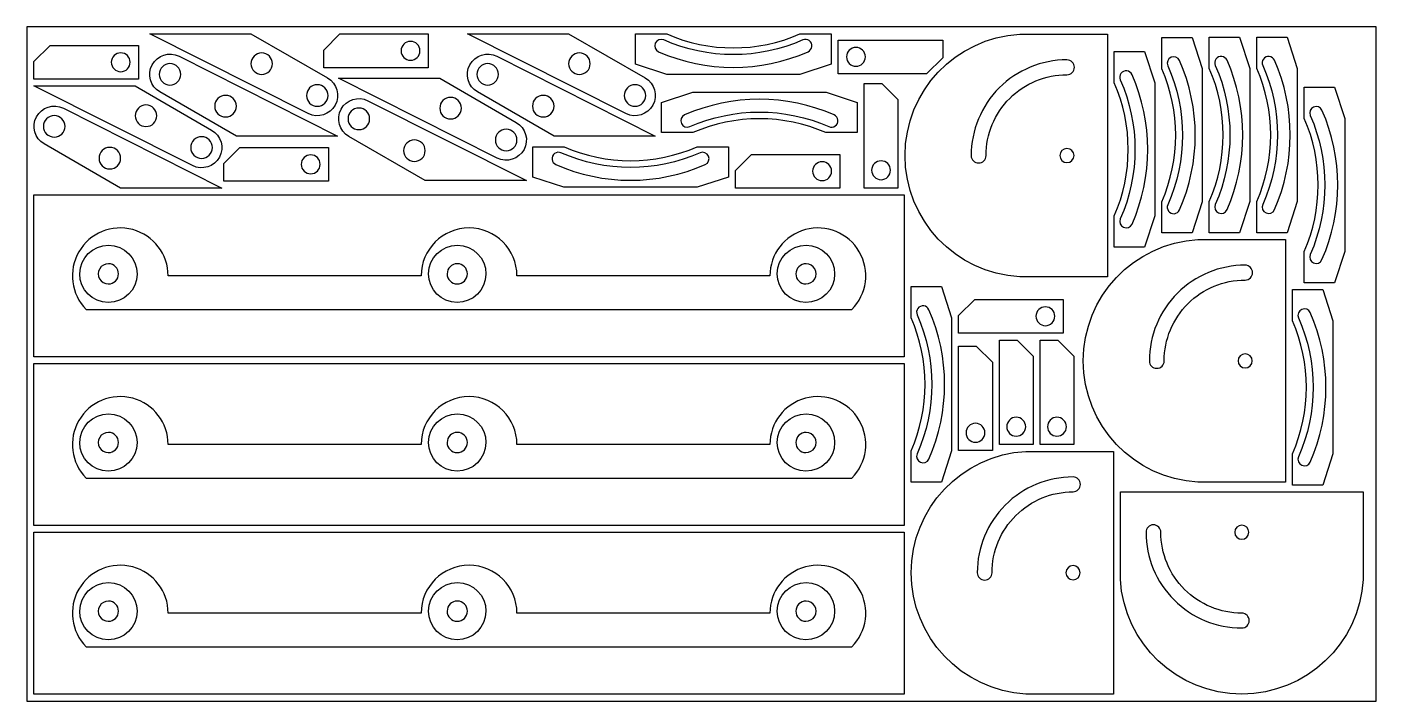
# Model space of a CAD drawing. Header units: metres. Extents: x 0 to 2000, y 0 to 1000.
import ezdxf

# ---------------------------------------------------------------- set-up
doc = ezdxf.new("R2010")
doc.units = ezdxf.units.M

msp = doc.modelspace()

# ---------------------------------------------------------------- linework, layer by layer
for points in [[(0, 0), (2000, 0), (2000, 1000), (0, 1000)], [(595, 939.6), (440, 939.6), (440, 965.8), (463.8, 989.6), (595, 989.6)], [(1202.6, 980.6), (1357.6, 980.6), (1357.6, 954.4), (1333.8, 930.6), (1202.6, 930.6)], [(165.4, 922.6), (10.4, 922.6), (10.4, 948.8), (34.2, 972.6), (165.4, 972.6)], [(1241.2, 761), (1241.2, 916), (1267.4, 916), (1291.2, 892.2), (1291.2, 761)], [(447, 771.2), (292, 771.2), (292, 797.4), (315.8, 821.2), (447, 821.2)], [(1205.2, 761), (1050.2, 761), (1050.2, 787.2), (1074, 811), (1205.2, 811)], [(1300.4, 510.8), (10.4, 510.8), (10.4, 750.8), (1300.4, 750.8)], [(1536.2, 545.8), (1381.2, 545.8), (1381.2, 572), (1405, 595.8), (1536.2, 595.8)], [(1381.2, 371.6), (1381.2, 526.6), (1407.4, 526.6), (1431.2, 502.8), (1431.2, 371.6)], [(1441.6, 380.6), (1441.6, 535.6), (1467.8, 535.6), (1491.6, 511.8), (1491.6, 380.6)], [(1502, 380.6), (1502, 535.6), (1528.2, 535.6), (1552, 511.8), (1552, 380.6)], [(1300.4, 260.6), (10.4, 260.6), (10.4, 500.6), (1300.4, 500.6)], [(1300.4, 10.4), (10.4, 10.4), (10.4, 250.4), (1300.4, 250.4)]]:
    msp.add_lwpolyline(points, close=True)
for points in [[(182, 989.8), (332, 989.8), (445.4, 924.3, -0.971781), (417, 871.5)], [(653, 989.8), (803, 989.8), (916.4, 924.3, -0.971781), (888, 871.5)], [(902.2, 989.6), (948.6, 989.6, 0.209089), (1145.8, 989.6), (1192.2, 989.6), (1192.2, 944.7), (1146, 929.6), (948.4, 929.6), (902.2, 944.7)], [(1150.3, 980.7, -0.210366), (944.1, 980.7, 1), (936.4, 963.3, 0.210366), (1158, 963.3, 1)], [(1471.8, 629.2, -0.944444), (1471.8, 989.2), (1601.8, 989.2), (1601.8, 629.2)], [(1682.4, 694.4), (1682.4, 740.8, 0.209089), (1682.4, 938), (1682.4, 984.4), (1727.3, 984.4), (1742.4, 938.2), (1742.4, 740.6), (1727.3, 694.4)], [(1752.8, 694.8), (1752.8, 741.2, 0.209089), (1752.8, 938.4), (1752.8, 984.8), (1797.7, 984.8), (1812.8, 938.6), (1812.8, 741), (1797.7, 694.8)], [(1823.2, 694.8), (1823.2, 741.2, 0.209089), (1823.2, 938.4), (1823.2, 984.8), (1868.1, 984.8), (1883.2, 938.6), (1883.2, 741), (1868.1, 694.8)], [(153, 947.6, 1), (125, 947.6, 1)], [(348, 929.5, 1), (348, 961.5, 1)], [(582.6, 964.6, 1), (554.6, 964.6, 1)], [(819, 929.5, 1), (819, 961.5, 1)], [(1215, 955.6, 1), (1243, 955.6, 1)], [(1612, 673.4), (1612, 719.8, 0.209089), (1612, 917), (1612, 963.4), (1656.9, 963.4), (1672, 917.2), (1672, 719.6), (1656.9, 673.4)], [(460.4, 838.2), (310.4, 838.2), (197, 903.7, -0.971781), (225.5, 956.5)], [(212, 945.7, 1), (212, 913.7, 1)], [(931.4, 838.2), (781.4, 838.2), (668, 903.7, -0.971781), (696.5, 956.5)], [(683, 945.7, 1), (683, 913.7, 1)], [(1421.8, 809.2, -0.414214), (1541.8, 929.2, 1), (1541.8, 951.2, 0.414214), (1399.8, 809.2, 1)], [(1691.3, 942.5, -0.210366), (1691.3, 736.3, 1), (1708.7, 728.6, 0.210366), (1708.7, 950.2, 1)], [(1761.7, 942.9, -0.210366), (1761.7, 736.7, 1), (1779.1, 729, 0.210366), (1779.1, 950.6, 1)], [(1832.1, 942.9, -0.210366), (1832.1, 736.7, 1), (1849.5, 729, 0.210366), (1849.5, 950.6, 1)], [(462, 923.8), (612, 923.8), (725.4, 858.3, -0.971781), (697, 805.5)], [(1620.9, 921.5, -0.210366), (1620.9, 715.3, 1), (1638.3, 707.6, 0.210366), (1638.3, 929.2, 1)], [(10.4, 912.6), (160.4, 912.6), (273.8, 847.1, -0.971781), (245.4, 794.3)], [(430.4, 882.3, 1), (430.4, 914.3, 1)], [(901.4, 882.3, 1), (901.4, 914.3, 1)], [(1230.8, 843.2), (1184.4, 843.2, 0.209089), (987.2, 843.2), (940.8, 843.2), (940.8, 888.1), (987, 903.2), (1184.6, 903.2), (1230.8, 888.1)], [(1893.6, 620.6), (1893.6, 667, 0.209089), (1893.6, 864.2), (1893.6, 910.6), (1938.5, 910.6), (1953.6, 864.4), (1953.6, 666.8), (1938.5, 620.6)], [(288.8, 761), (138.8, 761), (25.4, 826.5, -0.971781), (53.9, 879.3)], [(176.4, 852.3, 1), (176.4, 884.3, 1)], [(294.4, 898.5, 1), (294.4, 866.5, 1)], [(740.4, 772.2), (590.4, 772.2), (477, 837.7, -0.971781), (505.5, 890.5)], [(628, 863.5, 1), (628, 895.5, 1)], [(765.4, 898.5, 1), (765.4, 866.5, 1)], [(982.7, 852.1, -0.210366), (1188.9, 852.1, 1), (1196.6, 869.5, 0.210366), (975, 869.5, 1)], [(1902.5, 868.7, -0.210366), (1902.5, 662.5, 1), (1919.9, 654.8, 0.210366), (1919.9, 876.4, 1)], [(40.4, 868.5, 1), (40.4, 836.5, 1)], [(492, 879.7, 1), (492, 847.7, 1)], [(710.4, 816.3, 1), (710.4, 848.3, 1)], [(122.8, 821.3, 1), (122.8, 789.3, 1)], [(258.8, 805.1, 1), (258.8, 837.1, 1)], [(574.4, 832.5, 1), (574.4, 800.5, 1)], [(749.8, 822.2), (796.2, 822.2, 0.209089), (993.4, 822.2), (1039.8, 822.2), (1039.8, 777.3), (993.6, 762.2), (796, 762.2), (749.8, 777.3)], [(434.6, 796.2, 1), (406.6, 796.2, 1)], [(997.9, 813.3, -0.210366), (791.7, 813.3, 1), (784, 795.9, 0.210366), (1005.6, 795.9, 1)], [(1266.2, 773.4, 1), (1266.2, 801.4, 1)], [(1541.8, 798.7, 1), (1541.8, 819.7, 1)], [(1192.8, 786, 1), (1164.8, 786, 1)], [(1101.5, 630.8), (726.4, 630.8, 1), (584.4, 630.8), (209.3, 630.8, 1.493317), (87.9, 580.8), (1222.9, 580.8, 1.493317)], [(1736, 324.6, -0.944444), (1736, 684.6), (1866, 684.6), (1866, 324.6)], [(120.9, 676.2, -1), (120.5, 591.2, -1)], [(638.1, 676.2, -1), (637.7, 591.2, -1)], [(1155.1, 676.2, -1), (1154.7, 591.2, -1)], [(120.8, 648.7, 1), (120.6, 618.7, 1)], [(638, 648.7, 1), (637.8, 618.7, 1)], [(1155, 648.7, 1), (1154.8, 618.7, 1)], [(1686, 504.6, -0.414214), (1806, 624.6, 1), (1806, 646.6, 0.414214), (1664, 504.6, 1)], [(1310.8, 324.8), (1310.8, 371.2, 0.209089), (1310.8, 568.4), (1310.8, 614.8), (1355.7, 614.8), (1370.8, 568.6), (1370.8, 371), (1355.7, 324.8)], [(1876.2, 320.4), (1876.2, 366.8, 0.209089), (1876.2, 564), (1876.2, 610.4), (1921.1, 610.4), (1936.2, 564.2), (1936.2, 366.6), (1921.1, 320.4)], [(1319.7, 572.9, -0.210366), (1319.7, 366.7, 1), (1337.1, 359, 0.210366), (1337.1, 580.6, 1)], [(1523.8, 570.8, 1), (1495.8, 570.8, 1)], [(1885.1, 568.5, -0.210366), (1885.1, 362.3, 1), (1902.5, 354.6, 0.210366), (1902.5, 576.2, 1)], [(1806, 494.1, 1), (1806, 515.1, 1)], [(1101.5, 380.6), (726.4, 380.6, 1), (584.4, 380.6), (209.3, 380.6, 1.493317), (87.9, 330.6), (1222.9, 330.6, 1.493317)], [(120.9, 426, -1), (120.5, 341, -1)], [(638.1, 426, -1), (637.7, 341, -1)], [(1155.1, 426, -1), (1154.7, 341, -1)], [(1466.6, 393, 1), (1466.6, 421, 1)], [(1527, 393, 1), (1527, 421, 1)], [(1406.2, 384, 1), (1406.2, 412, 1)], [(120.8, 398.5, 1), (120.6, 368.5, 1)], [(638, 398.5, 1), (637.8, 368.5, 1)], [(1155, 398.5, 1), (1154.8, 368.5, 1)], [(1480.8, 10.4, -0.944444), (1480.8, 370.4), (1610.8, 370.4), (1610.8, 10.4)], [(1430.8, 190.4, -0.414214), (1550.8, 310.4, 1), (1550.8, 332.4, 0.414214), (1408.8, 190.4, 1)], [(1981, 180.4, -0.944444), (1621, 180.4), (1621, 310.4), (1981, 310.4)], [(1801, 130.4, -0.414214), (1681, 250.4, 1), (1659, 250.4, 0.414214), (1801, 108.4, 1)], [(1811.5, 250.4, 1), (1790.5, 250.4, 1)], [(1101.5, 130.4), (726.4, 130.4, 1), (584.4, 130.4), (209.3, 130.4, 1.493317), (87.9, 80.4), (1222.9, 80.4, 1.493317)], [(1550.8, 179.9, 1), (1550.8, 200.9, 1)], [(120.9, 175.8, -1), (120.5, 90.8, -1)], [(638.1, 175.8, -1), (637.7, 90.8, -1)], [(1155.1, 175.8, -1), (1154.7, 90.8, -1)], [(120.8, 148.3, 1), (120.6, 118.3, 1)], [(638, 148.3, 1), (637.8, 118.3, 1)], [(1155, 148.3, 1), (1154.8, 118.3, 1)]]:
    msp.add_lwpolyline(points, format="xyb", close=True)

doc.saveas('drawing.dxf')
